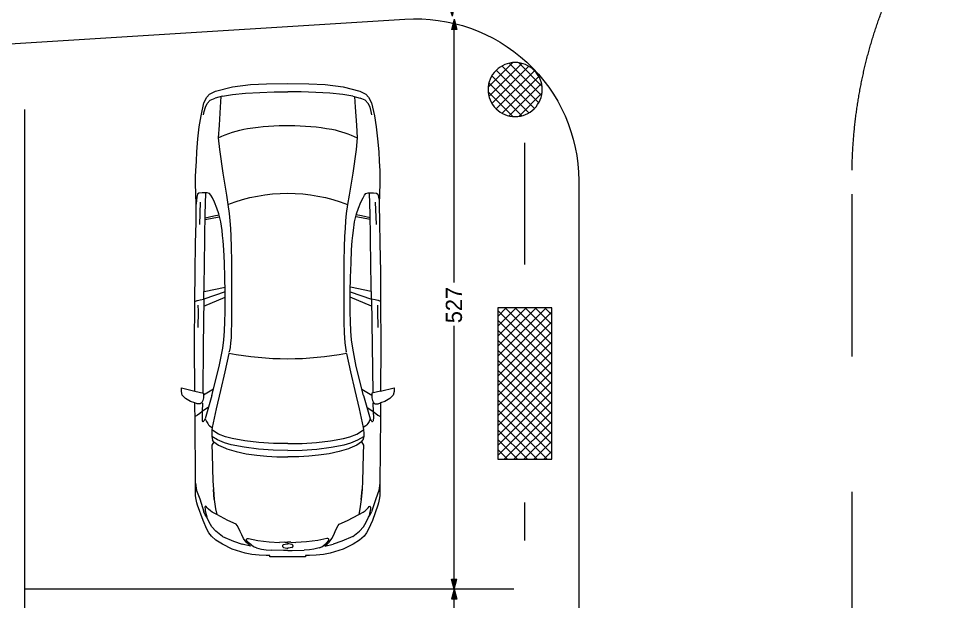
# Model space of a CAD drawing. Header units: millimetres. Extents: x 635850 to 824661, y -5878409 to -5774454.
# Drawn here: x 692359 to 700891, y -5842779 to -5837389 of the extents above; entities that cross this region are included whole.
import ezdxf

# ---------------------------------------------------------------- set-up
doc = ezdxf.new("R2010")
doc.units = ezdxf.units.MM
doc.header["$MEASUREMENT"] = 0
doc.linetypes.add('A - Long Dashed', pattern=[2750, 1500, -1250])
for name, color, linetype, lineweight, true_color in [('A - Ndertesa 4 - 2D Drafting_Pen_No__102', 7, 'Continuous', 13, 0xcccccc), ('A - Ndertesa 4 - 2D Drafting_Pen_No__249', 7, 'Continuous', 13, 0xe8e8e8), ('A - Ndertesa 4 - 2D Drafting_Pen_No__82', 7, 'Continuous', 20, 0xaaaaaa), ('A - Ndertesa 4 - Dimensionimi Bazik_Pen_No__102', 7, 'Continuous', 13, 0xcccccc), ('A - Ndertesa 4 - Dimensionimi Bazik_Pen_No__82', 7, 'Continuous', 20, 0xaaaaaa), ('A - Ndertesa 4 - Veturat_Pen_No__102', 7, 'Continuous', 13, 0xcccccc), ('A - Ndertesa 4 - Vijat e Bodrumeve_Pen_No__82', 7, 'Continuous', 20, 0xaaaaaa)]:
    doc.layers.add(name, color=color, linetype=linetype, lineweight=lineweight, true_color=true_color)
doc.layers.add('A - Ndertesa 4 - Dimensionimi Bazik', color=7, linetype='Continuous')
doc.layers.add('A - Ndertesa 4 - Shtyllat', color=7, linetype='Continuous')
doc.layers.add('A - Ndertesa 4 - Shtyllat_Pen_No__1', color=7, linetype='Continuous', lineweight=13)
doc.layers.add('A - Ndertesa 4 - Shtyllat_Pen_No__101', color=252, linetype='Continuous', lineweight=13)
doc.styles.add('GENERATED_STYLE_1', font='GOTHIC.TTF')
doc.dimstyles.new('GENERATED_STYLE__1', dxfattribs={"dimtxt": 150, "dimasz": 91.78744, "dimexe": 0.18, "dimexo": 0.0625, "dimgap": 0, "dimtad": 0, "dimdec": 0, "dimlfac": 0.1, "dimzin": 0, "dimdsep": 46, "dimtxsty": 'GENERATED_STYLE_1', "dimblk": 'ARROWHEAD_5', "dimblk1": 'ARROWHEAD_5', "dimblk2": 'ARROWHEAD_5', "dimcen": 0.09, "dimse1": 1, "dimse2": 1, "dimclrd": 256, "dimclre": 256, "dimclrt": 256, "dimadec": 0, "dimazin": 0, "dimtfac": 1, "dimtdec": 4, "dimtmove": 0, "dimatfit": 3, "dimfxl": 0, "dimtolj": 1, "dimtzin": 0, "dimarcsym": 0})
pattern_1 = [(45, (664183.82, -5827429.525), (-45.96194, 45.96194), []), (135, (664183.82, -5827429.525), (45.96194, 45.96194), [])]

# ---------------------------------------------------------------- blocks, each defined once
blk = doc.blocks.new('Column_17', base_point=(697039, -5840763.8))
at = {"layer": 'A - Ndertesa 4 - Shtyllat_Pen_No__101', "linetype": 'Continuous', "lineweight": 13}
h = blk.add_hatch(dxfattribs=at)
h.set_pattern_fill('Concrete_Block', color=252, style=0, pattern_type=2)
h.set_pattern_definition(pattern_1)
h.paths.add_polyline_path([(696789, -5841463.8), (697289, -5841463.8), (697289, -5840063.8), (696789, -5840063.8)])
at = {"layer": 'A - Ndertesa 4 - Shtyllat_Pen_No__1', "color": 7, "linetype": 'Continuous', "lineweight": 13, "flags": 128}
blk.add_lwpolyline([(696789, -5841463.8), (697289, -5841463.8), (697289, -5840063.8), (696789, -5840063.8)], close=True, dxfattribs=at)
blk = doc.blocks.new('Car 05 25_3')
at = {"layer": 'A - Ndertesa 4 - Veturat_Pen_No__102', "color": 254, "linetype": 'Continuous', "lineweight": 13, "true_color": 0xcccccc}
for p, q in [((1129.9, 858.5), (1120.7, 838.2)), ((1957.8, 858.1), (1977.2, 777.4)), ((2075.3, 835.7), (2067.9, 857.7)), ((2182.3, 834.1), (2193.2, 856.5)), ((-626.6, 772.5), (-664.9, 761)), ((-594.9, 778.5), (-626.6, 772.5)), ((124.6, 791.4), (129, 820.5)), ((125.7, 743.9), (124.6, 791.4)), ((129, 820.5), (138.9, 832.4)), ((138.9, 832.4), (165.2, 840.3)), ((165.2, 840.3), (194.7, 844.3)), ((194.7, 844.3), (230.8, 845.5)), ((210.9, 809.2), (418.1, 816.2)), ((813.6, 769.3), (522, 764.7)), ((1108.6, 774), (813.6, 769.3)), ((1036.3, 772.8), (996.5, 578.8)), ((1042, 578), (1107.6, 774)), ((1173.3, 774.9), (1090.3, 577.9)), ((1115.1, 808.9), (1108.6, 774)), ((1108.6, 774), (1537.6, 780)), ((1119.5, 833.3), (1115.1, 808.9)), ((1120.2, 836.3), (1119.5, 833.3)), ((1120.7, 838.2), (1120.2, 836.3)), ((1162.6, 830.5), (1220.1, 829.1)), ((1220.1, 829.1), (1369.7, 831.5)), ((1537.6, 780), (1975, 786.1)), ((1939.2, 686.2), (1995.9, 777.4)), ((1977.2, 777.4), (2019.6, 777.4)), ((2019.6, 777.4), (2044.5, 783.1)), ((2044.5, 783.1), (2063.4, 792.3)), ((2063.4, 792.3), (2070.4, 799.9)), ((2068.7, 787.7), (2065.4, 794.5)), ((2068.7, 787.7), (2148, 790.5)), ((2070.4, 799.9), (2075.2, 809.4)), ((2075.2, 809.4), (2075.3, 835.7)), ((2106.5, 732.2), (2148, 790.5)), ((2148, 790.5), (2166.8, 813.8)), ((2148, 790.5), (2205.6, 792.2)), ((2166.8, 813.8), (2182.3, 834.1)), ((2205.6, 792.2), (2227.2, 791)), ((2226.6, 769.9), (2213.5, 763)), ((2234.4, 774), (2226.6, 769.9)), ((2227.2, 791), (2232.6, 790)), ((2232.6, 790), (2237.9, 787.3)), ((2238.5, 776.9), (2234.4, 774)), ((2240.8, 784), (2237.9, 787.3)), ((2238.5, 776.9), (2240.9, 780.5)), ((2240.9, 780.5), (2240.8, 784)), ((2808, 852.6), (2876.9, 843.3)), ((2876.9, 843.3), (2954.2, 813.7)), ((2904.1, 832.9), (2905.1, 832.8)), ((2954.2, 813.7), (3075.8, 774.7)), ((3100.5, 763.1), (3075.8, 774.7)), ((-729.4, 716.4), (-750.6, 669.8)), ((-701.1, 743.3), (-729.4, 716.4)), ((-664.9, 761), (-701.1, 743.3)), ((327.4, 761.9), (125.4, 756.5)), ((132.4, 722.8), (125.7, 743.9)), ((146.7, 710.6), (132.4, 722.8)), ((171.3, 696.6), (146.7, 710.6)), ((212.6, 676.5), (171.3, 696.6)), ((522, 764.7), (327.4, 761.9)), ((339.1, 683.1), (329.6, 633.9)), ((355.3, 762.3), (339.1, 683.1)), ((357.2, 683.4), (346.8, 629.5)), ((373.4, 762.6), (357.2, 683.4)), ((2000.4, 701.6), (1730.4, 633.8)), ((2000.4, 701.6), (2213.5, 763)), ((2122, 660), (2293.8, 697.7)), ((2213.5, 763), (2238.3, 752.2)), ((2238.3, 752.2), (2258.5, 739.7)), ((2258.5, 739.7), (2269, 731.1)), ((2269, 731.1), (2278.8, 722)), ((2278.8, 722), (2293.8, 697.7)), ((2293.8, 697.7), (2317.2, 700.7)), ((2293.8, 697.6), (2293.8, 697.7)), ((2317.2, 700.7), (2345.7, 702.7)), ((2355.1, 639.9), (2317.2, 700.7)), ((2345.7, 702.7), (2378.9, 702)), ((2410.1, 649.1), (2378.9, 702)), ((2378.9, 702), (2410.6, 694.2)), ((2410.6, 694.2), (2410.6, 694.2)), ((2428.7, 681.7), (2410.6, 694.2)), ((2428.7, 681.7), (2457.3, 700)), ((2457.3, 700), (2535.5, 698)), ((2535.4, 698), (2673.2, 695.5)), ((2535.5, 698), (2535.5, 698)), ((2673.2, 695.5), (2787.2, 691.5)), ((2787.2, 691.5), (2868.4, 687.2)), ((2868.4, 687.2), (2959.7, 679)), ((2959.7, 679), (2868.4, 687.2)), ((3022.5, 758.3), (3023.7, 762.5)), ((3024.5, 753.7), (3022.5, 758.3)), ((3023.7, 762.5), (3034.6, 765.1)), ((3037.9, 743.5), (3024.5, 753.7)), ((3034.6, 765.1), (3046.9, 763.8)), ((3050.6, 730.7), (3037.9, 743.5)), ((3046.9, 763.8), (3060.9, 762.9)), ((3064.5, 714.6), (3050.6, 730.7)), ((3060.9, 762.9), (3089.9, 757.4)), ((3077, 697.8), (3064.5, 714.6)), ((3100, 656.6), (3077, 697.8)), ((3089.9, 757.4), (3108.4, 751.4)), ((3114.1, 753.3), (3100.5, 763.1)), ((3108.4, 751.4), (3122.9, 746.4)), ((3122.9, 746.4), (3114.1, 753.3)), ((3170.1, 726.6), (3122.9, 746.4)), ((3211.7, 701), (3170.1, 726.6)), ((3254.3, 663.2), (3211.7, 701)), ((-768.3, 602.3), (-782.8, 510)), ((-768.3, 602.3), (-750.6, 669.8)), ((-764.3, 617.3), (-665.7, 624)), ((-665.7, 624), (-500.9, 634.2)), ((-500.9, 634.2), (-383, 642)), ((-383, 642), (-274.2, 631.3)), ((-274.2, 631.3), (-56.4, 600.5)), ((-56.4, 600.5), (145.9, 566.6)), ((266.3, 654.6), (212.6, 676.5)), ((319.5, 636.4), (266.3, 654.6)), ((392.7, 617.8), (319.5, 636.4)), ((474.8, 607.1), (392.7, 617.8)), ((521.3, 601.6), (474.8, 607.1)), ((570, 596.8), (521.3, 601.6)), ((1562, 600.6), (1483.9, 590.1)), ((1730.4, 633.8), (1562, 600.6)), ((1779.6, 581.8), (1952.8, 621.3)), ((1952.8, 621.3), (2122, 660)), ((2379.8, 575.4), (2355.1, 639.9)), ((2436, 583.2), (2410.1, 649.1)), ((2428.8, 681.7), (2428.7, 681.7)), ((2428.8, 681.7), (2456.7, 639.8)), ((2456.7, 639.8), (2487.2, 574.3)), ((2959.7, 679), (3047.2, 666.2)), ((3047.2, 666.2), (3100, 656.6)), ((3152.9, 553.9), (3100, 656.6)), ((3301.9, 602.8), (3254.3, 663.2)), ((3301.9, 602.8), (3346, 501.4)), ((145.9, 566.6), (233.3, 552.3)), ((233.3, 552.3), (315.3, 541.4)), ((315.3, 541.4), (384.3, 535.1)), ((384.3, 535.1), (454.2, 530.4)), ((454.2, 530.4), (526.2, 526.3)), ((526.2, 526.3), (627.7, 521.8)), ((652.6, 591), (570, 596.8)), ((627.7, 521.8), (756.8, 518.1)), ((772.8, 585), (652.6, 591)), ((756.8, 518.1), (1322.6, 518.1)), ((907.3, 580.3), (772.8, 585)), ((1042, 578), (907.3, 580.3)), ((1227.8, 577.5), (1042, 578)), ((1316.1, 580.5), (1227.8, 577.5)), ((1403, 584.4), (1316.1, 580.5)), ((1322.6, 518.1), (1420.5, 521.7)), ((1483.9, 590.1), (1403, 584.4)), ((1420.5, 521.7), (1466.6, 524)), ((1466.6, 524), (1510.9, 527.6)), ((1510.9, 527.6), (1554.3, 533.1)), ((1554.3, 533.1), (1596.8, 541)), ((1597.3, 541.2), (1596.7, 540.9)), ((1610.7, 544.1), (1779.6, 581.8)), ((2397.3, 514.3), (2379.8, 575.4)), ((2419.3, 395.7), (2397.3, 514.3)), ((2453.6, 521.6), (2436, 583.2)), ((2477.6, 401.1), (2453.6, 521.6)), ((2487.2, 574.3), (2491.8, 562)), ((2491.8, 562), (2517.9, 477)), ((3189.6, 475.6), (3152.9, 553.9)), ((-782.8, 510), (-794.5, 390.6)), ((2517.9, 477), (2537.5, 384.1)), ((3199.4, 466.8), (3189.6, 475.6)), ((3220.7, 454.4), (3199.4, 466.8)), ((3256.1, 439.2), (3220.7, 454.4)), ((3288.4, 425.1), (3256.1, 439.2)), ((3346, 501.4), (3374.3, 419.6)), ((-794.5, 390.6), (-802.4, 258.7)), ((2433.7, 266.1), (2419.3, 395.7)), ((2493.9, 269.1), (2477.6, 401.1)), ((2537.5, 384.1), (2551.5, 285.6)), ((3319.4, 408.4), (3288.4, 425.1)), ((3353.5, 384.3), (3319.4, 408.4)), ((3321.2, 370.5), (3321, 362.1)), ((3321, 362.1), (3338.3, 276.9)), ((3324.7, 377.3), (3321.2, 370.5)), ((3328.3, 379.6), (3324.7, 377.3)), ((3338.5, 379.5), (3328.3, 379.6)), ((3363.6, 357.8), (3338.5, 379.5)), ((3377.2, 360), (3353.5, 384.3)), ((3396.7, 315.8), (3363.6, 357.8)), ((3391.1, 344.2), (3374.3, 419.6)), ((3391.1, 344.2), (3377.2, 360)), ((-802.4, 258.7), (-806.8, 124.9)), ((2441.6, 132), (2433.7, 266.1)), ((2503.1, 133.2), (2493.9, 269.1)), ((2551.5, 285.6), (2559.7, 193.7)), ((3338.3, 276.9), (3351.9, 172.7)), ((3408.1, 289.4), (3396.7, 315.8)), ((3408.1, 289.4), (3413.8, 267.3)), ((3413.8, 267.3), (3418.5, 242.9)), ((2559.7, 193.7), (2564.4, 101.2)), ((3351.9, 172.7), (3358.3, 75.9)), ((3418.5, 242.9), (3424, 200.7)), ((3424, 200.7), (3427.7, 152)), ((-806.8, 124.9), (-808, 0)), ((2444, 0), (2441.6, 132)), ((2506, 0), (2503.1, 133.2)), ((2564.4, 101.2), (2566, 0)), ((3432.4, 40), (3427.7, 152)), ((-806.8, -124.9), (-808, 0)), ((2444, 0), (2441.6, -132)), ((2564.4, -101.2), (2566, 0)), ((3354, 27.9), (3358.3, 75.9)), ((3354, 27.9), (3354, -0.8)), ((3354, -27.9), (3354, 0.8)), ((3370.9, 11.7), (3370.3, -0.8)), ((3370.9, -11.7), (3370.3, 0.8)), ((3372.5, 23.7), (3370.9, 11.7)), ((3376.3, 39), (3372.5, 23.7)), ((3382, 46.6), (3376.3, 39)), ((3386.2, 48.4), (3382, 46.6)), ((3386.2, 48.4), (3394.3, 48.4)), ((3398.5, 46.6), (3394.3, 48.4)), ((3404.2, 39), (3398.5, 46.6)), ((3404.2, 39), (3408, 23.7)), ((3408, 23.7), (3409.8, 8.1)), ((3409.8, 8.1), (3409.8, 0)), ((3431.8, 57.4), (3431.8, 56.8)), ((3432, 0), (3432.4, 40)), ((3432, 0), (3432.4, -40)), ((2506, 0), (2503.1, -133.2)), ((3351.9, -172.7), (3358.3, -75.9)), ((3354, -27.9), (3358.3, -75.9)), ((3372.5, -23.7), (3370.9, -11.7)), ((3376.3, -39), (3372.5, -23.7)), ((3382, -46.6), (3376.3, -39)), ((3386.2, -48.4), (3382, -46.6)), ((3386.2, -48.4), (3394.3, -48.4)), ((3398.5, -46.6), (3394.3, -48.4)), ((3404.2, -39), (3398.5, -46.6)), ((3404.2, -39), (3408, -23.7)), ((3408, -23.7), (3409.8, -8.1)), ((3409.8, -8.1), (3409.8, 0)), ((3432.4, -40), (3427.7, -152)), ((3431.8, -57.4), (3431.8, -56.8)), ((-802.4, -258.7), (-806.8, -124.9)), ((2441.6, -132), (2433.7, -266.1)), ((2503.1, -133.2), (2493.9, -269.1)), ((2559.7, -193.7), (2564.4, -101.2)), ((3424, -200.7), (3427.7, -152)), ((2551.5, -285.6), (2559.7, -193.7)), ((3338.3, -276.9), (3351.9, -172.7)), ((3413.8, -267.3), (3418.5, -242.9)), ((3418.5, -242.9), (3424, -200.7)), ((-794.5, -390.6), (-802.4, -258.7)), ((2433.7, -266.1), (2419.3, -395.7)), ((2493.9, -269.1), (2477.6, -401.1)), ((2537.5, -384.1), (2551.5, -285.6)), ((3321, -362.1), (3338.3, -276.9)), ((3396.7, -315.8), (3363.6, -357.8)), ((3408.1, -289.4), (3396.7, -315.8)), ((3408.1, -289.4), (3413.8, -267.3)), ((-782.8, -510), (-794.5, -390.6)), ((2419.3, -395.7), (2397.3, -514.3)), ((2477.6, -401.1), (2453.6, -521.6)), ((2517.9, -477), (2537.5, -384.1)), ((3288.4, -425.1), (3256.1, -439.2)), ((3319.4, -408.4), (3288.4, -425.1)), ((3353.5, -384.3), (3319.4, -408.4)), ((3321.2, -370.5), (3321, -362.1)), ((3324.7, -377.3), (3321.2, -370.5)), ((3328.3, -379.6), (3324.7, -377.3)), ((3338.5, -379.5), (3328.3, -379.6)), ((3363.6, -357.8), (3338.5, -379.5)), ((3346, -501.4), (3374.3, -419.6)), ((3377.2, -360), (3353.5, -384.3)), ((3391.1, -344.2), (3374.3, -419.6)), ((3391.1, -344.2), (3377.2, -360)), ((-768.3, -602.3), (-782.8, -510)), ((2491.8, -562), (2517.9, -477)), ((3189.6, -475.6), (3152.9, -553.9)), ((3199.4, -466.8), (3189.6, -475.6)), ((3220.7, -454.4), (3199.4, -466.8)), ((3256.1, -439.2), (3220.7, -454.4)), ((3301.9, -602.8), (3346, -501.4)), ((-56.4, -600.5), (145.9, -566.6)), ((145.9, -566.6), (233.3, -552.3)), ((233.3, -552.3), (315.3, -541.4)), ((315.3, -541.4), (384.3, -535.1)), ((384.3, -535.1), (454.2, -530.4)), ((454.2, -530.4), (526.2, -526.3)), ((570, -596.8), (521.3, -601.6)), ((526.2, -526.3), (627.7, -521.8)), ((652.6, -591), (570, -596.8)), ((627.7, -521.8), (756.8, -518.1)), ((772.8, -585), (652.6, -591)), ((756.8, -518.1), (1322.6, -518.1)), ((907.3, -580.3), (772.8, -585)), ((1042, -578), (907.3, -580.3)), ((1036.3, -772.8), (996.5, -578.8)), ((1227.8, -577.5), (1042, -578)), ((1042, -578), (1107.6, -774)), ((1173.3, -774.9), (1090.3, -577.9)), ((1316.1, -580.5), (1227.8, -577.5)), ((1403, -584.4), (1316.1, -580.5)), ((1322.6, -518.1), (1420.5, -521.7)), ((1483.9, -590.1), (1403, -584.4)), ((1420.5, -521.7), (1466.6, -524)), ((1466.6, -524), (1510.9, -527.6)), ((1562, -600.6), (1483.9, -590.1)), ((1510.9, -527.6), (1554.3, -533.1)), ((1554.3, -533.1), (1596.8, -541)), ((1597.3, -541.2), (1596.7, -540.9)), ((1610.7, -544.1), (1779.6, -581.8)), ((1779.6, -581.8), (1952.8, -621.3)), ((2379.8, -575.4), (2355.1, -639.9)), ((2397.3, -514.3), (2379.8, -575.4)), ((2436, -583.2), (2410.1, -649.1)), ((2453.6, -521.6), (2436, -583.2)), ((2456.7, -639.8), (2487.2, -574.3)), ((2487.2, -574.3), (2491.8, -562)), ((3152.9, -553.9), (3100, -656.6)), ((-768.3, -602.3), (-750.6, -669.8)), ((-764.3, -617.3), (-665.7, -624)), ((-729.4, -716.4), (-750.6, -669.8)), ((-665.7, -624), (-500.9, -634.2)), ((-500.9, -634.2), (-383, -642)), ((-383, -642), (-274.2, -631.3)), ((-274.2, -631.3), (-56.4, -600.5)), ((212.6, -676.5), (171.3, -696.6)), ((266.3, -654.6), (212.6, -676.5)), ((319.5, -636.4), (266.3, -654.6)), ((392.7, -617.8), (319.5, -636.4)), ((339.1, -683.1), (329.6, -633.9)), ((357.2, -683.4), (346.8, -629.5)), ((474.8, -607.1), (392.7, -617.8)), ((521.3, -601.6), (474.8, -607.1)), ((1730.4, -633.8), (1562, -600.6)), ((2000.4, -701.6), (1730.4, -633.8)), ((1952.8, -621.3), (2122, -660)), ((2122, -660), (2293.8, -697.7)), ((2355.1, -639.9), (2317.2, -700.7)), ((2410.1, -649.1), (2378.9, -702)), ((2428.7, -681.7), (2410.6, -694.2)), ((2428.8, -681.7), (2428.7, -681.7)), ((2428.7, -681.7), (2457.3, -700)), ((2428.8, -681.7), (2456.7, -639.8)), ((2868.4, -687.2), (2959.7, -679)), ((2959.7, -679), (2868.4, -687.2)), ((2959.7, -679), (3047.2, -666.2)), ((3047.2, -666.2), (3100, -656.6)), ((3100, -656.6), (3077, -697.8)), ((3254.3, -663.2), (3211.7, -701)), ((3301.9, -602.8), (3254.3, -663.2)), ((-701.1, -743.3), (-729.4, -716.4)), ((-664.9, -761), (-701.1, -743.3)), ((-626.6, -772.5), (-664.9, -761)), ((125.7, -743.9), (124.6, -791.4)), ((327.4, -761.9), (125.4, -756.5)), ((132.4, -722.8), (125.7, -743.9)), ((146.7, -710.6), (132.4, -722.8)), ((171.3, -696.6), (146.7, -710.6)), ((522, -764.7), (327.4, -761.9)), ((355.3, -762.3), (339.1, -683.1)), ((373.4, -762.6), (357.2, -683.4)), ((813.6, -769.3), (522, -764.7)), ((1939.2, -686.2), (1995.9, -777.4)), ((2000.4, -701.6), (2213.5, -763)), ((2106.5, -732.2), (2148, -790.5)), ((2213.5, -763), (2238.3, -752.2)), ((2226.6, -769.9), (2213.5, -763)), ((2238.3, -752.2), (2258.5, -739.7)), ((2258.5, -739.7), (2269, -731.1)), ((2269, -731.1), (2278.8, -722)), ((2278.8, -722), (2293.8, -697.7)), ((2293.8, -697.6), (2293.8, -697.7)), ((2293.8, -697.7), (2317.2, -700.7)), ((2317.2, -700.7), (2345.7, -702.7)), ((2345.7, -702.7), (2378.9, -702)), ((2378.9, -702), (2410.6, -694.2)), ((2410.6, -694.2), (2410.6, -694.2)), ((2457.3, -700), (2535.5, -698)), ((2535.4, -698), (2673.2, -695.5)), ((2535.5, -698), (2535.5, -698)), ((2673.2, -695.5), (2787.2, -691.5)), ((2787.2, -691.5), (2868.4, -687.2)), ((3024.5, -753.7), (3022.5, -758.3)), ((3022.5, -758.3), (3023.7, -762.5)), ((3023.7, -762.5), (3034.6, -765.1)), ((3037.9, -743.5), (3024.5, -753.7)), ((3034.6, -765.1), (3046.9, -763.8)), ((3050.6, -730.7), (3037.9, -743.5)), ((3046.9, -763.8), (3060.9, -762.9)), ((3064.5, -714.6), (3050.6, -730.7)), ((3060.9, -762.9), (3089.9, -757.4)), ((3077, -697.8), (3064.5, -714.6)), ((3100.5, -763.1), (3075.8, -774.7)), ((3089.9, -757.4), (3108.4, -751.4)), ((3114.1, -753.3), (3100.5, -763.1)), ((3108.4, -751.4), (3122.9, -746.4)), ((3122.9, -746.4), (3114.1, -753.3)), ((3170.1, -726.6), (3122.9, -746.4)), ((3211.7, -701), (3170.1, -726.6)), ((-594.9, -778.5), (-626.6, -772.5)), ((124.6, -791.4), (129, -820.5)), ((129, -820.5), (138.9, -832.4)), ((138.9, -832.4), (165.2, -840.3)), ((165.2, -840.3), (194.7, -844.3)), ((194.7, -844.3), (230.8, -845.5)), ((210.9, -809.2), (418.1, -816.2)), ((1108.6, -774), (813.6, -769.3)), ((1108.6, -774), (1537.6, -780)), ((1115.1, -808.9), (1108.6, -774)), ((1119.5, -833.3), (1115.1, -808.9)), ((1120.2, -836.3), (1119.5, -833.3)), ((1120.7, -838.2), (1120.2, -836.3)), ((1129.9, -858.5), (1120.7, -838.2)), ((1162.6, -830.5), (1220.1, -829.1)), ((1220.1, -829.1), (1369.7, -831.5)), ((1537.6, -780), (1975, -786.1)), ((1957.8, -858.1), (1977.2, -777.4)), ((1977.2, -777.4), (2019.6, -777.4)), ((2019.6, -777.4), (2044.5, -783.1)), ((2044.5, -783.1), (2063.4, -792.3)), ((2063.4, -792.3), (2070.4, -799.9)), ((2068.7, -787.7), (2065.4, -794.5)), ((2075.3, -835.7), (2067.9, -857.7)), ((2068.7, -787.7), (2148, -790.5)), ((2070.4, -799.9), (2075.2, -809.4)), ((2075.2, -809.4), (2075.3, -835.7)), ((2148, -790.5), (2166.8, -813.8)), ((2148, -790.5), (2205.6, -792.2)), ((2166.8, -813.8), (2182.3, -834.1)), ((2182.3, -834.1), (2193.2, -856.5)), ((2205.6, -792.2), (2227.2, -791)), ((2234.4, -774), (2226.6, -769.9)), ((2227.2, -791), (2232.6, -790)), ((2232.6, -790), (2237.9, -787.3)), ((2238.5, -776.9), (2234.4, -774)), ((2240.8, -784), (2237.9, -787.3)), ((2238.5, -776.9), (2240.9, -780.5)), ((2240.9, -780.5), (2240.8, -784)), ((2808, -852.6), (2876.9, -843.3)), ((2876.9, -843.3), (2954.2, -813.7)), ((2954.2, -813.7), (3075.8, -774.7))]:
    blk.add_line(p, q, dxfattribs=at)
at = {"layer": 'A - Ndertesa 4 - Veturat_Pen_No__102', "color": 254, "linetype": 'Continuous', "lineweight": 13, "true_color": 0xcccccc, "flags": 128}
blk.add_lwpolyline([(-483.1, -817.3), (-372.3, -830.2), (-251.8, -841), (-168.2, -844.6), (-78.4, -850.6), (-24, -852.3), (40.3, -852.3), (230.8, -845.5), (400, -847.6), (590.7, -851.7), (856.5, -856.2), (1129.9, -858.5), (1536.1, -860.4), (1957.8, -858.1), (1928.9, -983.2), (1961.1, -983.2), (1996.9, -974.9), (2026.9, -945), (2054.6, -897.6), (2067.9, -857.7), (2119.9, -857.4), (2193.2, -856.5), (2808, -852.6), (2855.7, -852.6), (2891.4, -852.5), (2922.5, -852), (2945.2, -849.4), (2989.6, -839.6), (3013.6, -833.1), (3154.3, -782.6), (3235.9, -747.6), (3269.1, -728.3), (3298.6, -705.6), (3337.3, -663.4), (3374.5, -603.6), (3418.4, -512.7), (3457.5, -393.1), (3468.3, -330.9), (3474.5, -263.7), (3478.3, -199.9), (3479.4, -164.9), (3489.5, -164.9), (3489.5, 164.9), (3479.4, 164.9), (3478.3, 199.9), (3474.5, 263.7), (3468.3, 330.9), (3457.5, 393.1), (3418.4, 512.7), (3374.5, 603.6), (3337.3, 663.4), (3298.6, 705.6), (3269.1, 728.3), (3235.9, 747.6), (3154.3, 782.6), (3013.6, 833.1), (2989.6, 839.6), (2945.2, 849.4), (2922.5, 852), (2891.4, 852.5), (2855.7, 852.6), (2808, 852.6), (2193.2, 856.5), (2119.9, 857.4), (2067.9, 857.7), (2054.6, 897.6), (2026.9, 945), (1996.9, 974.9), (1961.1, 983.2), (1928.9, 983.2), (1957.8, 858.1), (1536.1, 860.4), (1129.9, 858.5), (856.5, 856.2), (590.7, 851.7), (400, 847.6), (230.8, 845.5), (40.3, 852.3), (-24, 852.3), (-78.4, 850.6), (-168.2, 844.6), (-251.8, 841), (-372.3, 830.2), (-483.1, 817.3), (-585.2, 801), (-706.3, 775.8), (-757.7, 747), (-784.8, 721.8), (-815, 667.8), (-855.1, 511), (-874.7, 345), (-882.9, 194.7), (-885.4, 0), (-882.9, -194.7), (-874.7, -345), (-855.1, -511), (-815, -667.8), (-784.8, -721.8), (-757.7, -747), (-706.3, -775.8), (-585.2, -801)], close=True, dxfattribs=at)
at = {"layer": 'A - Ndertesa 4 - Veturat_Pen_No__102', "color": 254, "linetype": 'Continuous', "lineweight": 13, "true_color": 0xcccccc}
for centre, radius, start, end in [((492.9, 217.7), 973.2, 154.15445, 170.91173), ((1649.8, 0), 1520.4, 158.69921, 201.30079), ((-1245.2, 0), 2907.3, 349.2142, 10.7858), ((1856.4, -1.7), 2354, 170.8804, 189.92229), ((492.9, -217.7), 973.2, 191.23053, 205.84555)]:
    blk.add_arc(centre, radius, start, end, dxfattribs=at)
blk = doc.blocks.new('*D1494', base_point=(664183.8, -5827429.5))
at = {"layer": 'A - Ndertesa 4 - Dimensionimi Bazik_Pen_No__102', "linetype": 'Continuous', "lineweight": 13, "true_color": 0xcccccc}
for points in [[(696385.5, -5842663.8), (696410.5, -5842570.5), (696360.5, -5842570.5)], [(696385.5, -5842663.8), (696360.5, -5842757.1), (696410.5, -5842757.1)], [(696385.5, -5845263.8), (696410.5, -5845170.5), (696360.5, -5845170.5)], [(696385.5, -5845263.8), (696360.5, -5845357.1), (696410.5, -5845357.1)]]:
    blk.add_hatch(color=254, dxfattribs=at).paths.add_polyline_path(points)
at = {"layer": 'A - Ndertesa 4 - Dimensionimi Bazik_Pen_No__102', "color": 254, "linetype": 'Continuous', "lineweight": 13, "true_color": 0xcccccc}
for p, q in [((696385.5, -5842663.8), (696360.5, -5842757.1)), ((696385.5, -5842663.8), (696410.5, -5842757.1)), ((696410.5, -5842757.1), (696360.5, -5842757.1)), ((696385.5, -5843764), (696385.5, -5842757.1)), ((696385.5, -5845170.5), (696385.5, -5844163.6)), ((696360.5, -5845170.5), (696410.5, -5845170.5)), ((696385.5, -5845263.8), (696360.5, -5845170.5)), ((696385.5, -5845263.8), (696410.5, -5845170.5))]:
    blk.add_line(p, q, dxfattribs=at)
at = {"layer": 'A - Ndertesa 4 - Dimensionimi Bazik_Pen_No__82', "color": 253, "lineweight": 20, "true_color": 0xaaaaaa, "insert": (696460.5, -5844139.6), "char_height": 150, "attachment_point": 7, "rotation": 90, "style": 'GENERATED_STYLE_1'}
blk.add_mtext('\\A1;{\\pql;\\fCentury Gothic|b0|i0|c0|p34;260}', dxfattribs=at)
blk = doc.blocks.new('ARROWHEAD_5')
at = {"linetype": 'Continuous', "lineweight": 0}
blk.add_hatch(color=0, dxfattribs=at).paths.add_polyline_path([(-1, 0.2679), (0, 0), (-1, -0.2679)])
at = {"color": 0, "linetype": 'Continuous', "lineweight": 0}
blk.add_line((0, 0), (-1, 0), dxfattribs=at)
blk = doc.blocks.new('*D1495', base_point=(664183.8, -5827429.5))
at = {"layer": 'A - Ndertesa 4 - Dimensionimi Bazik_Pen_No__102', "linetype": 'Continuous', "lineweight": 13, "true_color": 0xcccccc}
for points in [[(696385.5, -5837396.6), (696360.5, -5837489.9), (696410.5, -5837489.9)], [(696385.5, -5842663.8), (696410.5, -5842570.5), (696360.5, -5842570.5)], [(696385.5, -5842663.8), (696360.5, -5842757.1), (696410.5, -5842757.1)]]:
    blk.add_hatch(color=254, dxfattribs=at).paths.add_polyline_path(points)
at = {"layer": 'A - Ndertesa 4 - Dimensionimi Bazik_Pen_No__102', "color": 254, "linetype": 'Continuous', "lineweight": 13, "true_color": 0xcccccc}
for p, q in [((696385.5, -5837396.6), (696360.5, -5837489.9)), ((696385.5, -5837396.6), (696410.5, -5837489.9)), ((696410.5, -5837489.9), (696360.5, -5837489.9)), ((696385.5, -5839830.4), (696385.5, -5837489.9)), ((696385.5, -5842570.5), (696385.5, -5840230)), ((696360.5, -5842570.5), (696410.5, -5842570.5)), ((696385.5, -5842663.8), (696360.5, -5842570.5)), ((696385.5, -5842663.8), (696410.5, -5842570.5))]:
    blk.add_line(p, q, dxfattribs=at)
at = {"layer": 'A - Ndertesa 4 - Dimensionimi Bazik_Pen_No__82', "color": 253, "lineweight": 20, "true_color": 0xaaaaaa, "insert": (696460.5, -5840206), "char_height": 150, "attachment_point": 7, "rotation": 90, "style": 'GENERATED_STYLE_1'}
blk.add_mtext('\\A1;{\\pql;\\fCentury Gothic|b0|i0|c0|p34;527}', dxfattribs=at)
blk = doc.blocks.new('*D1513', base_point=(664183.8, -5827429.5))
at = {"layer": 'A - Ndertesa 4 - Dimensionimi Bazik_Pen_No__102', "linetype": 'Continuous', "lineweight": 13, "true_color": 0xcccccc}
for points in [[(696058.2, -5832377.2), (696039.1, -5832471.9), (696089, -5832468.8)], [(696369.8, -5837369.2), (696388.9, -5837274.6), (696339, -5837277.7)]]:
    blk.add_hatch(color=254, dxfattribs=at).paths.add_polyline_path(points)
at = {"layer": 'A - Ndertesa 4 - Dimensionimi Bazik_Pen_No__102', "color": 254, "linetype": 'Continuous', "lineweight": 13, "true_color": 0xcccccc}
for p, q in [((696058.2, -5832377.2), (696039.1, -5832471.9)), ((696058.2, -5832377.2), (696089, -5832468.8)), ((696089, -5832468.8), (696039.1, -5832471.9)), ((696201.5, -5834673.8), (696064, -5832470.4)), ((696364, -5837276.1), (696226.4, -5835072.7)), ((696339, -5837277.7), (696388.9, -5837274.6)), ((696369.8, -5837369.2), (696339, -5837277.7)), ((696369.8, -5837369.2), (696388.9, -5837274.6))]:
    blk.add_line(p, q, dxfattribs=at)
at = {"layer": 'A - Ndertesa 4 - Dimensionimi Bazik_Pen_No__82', "color": 253, "lineweight": 20, "true_color": 0xaaaaaa, "insert": (696128.2, -5834702.5), "char_height": 150, "attachment_point": 7, "rotation": 273.57164, "style": 'GENERATED_STYLE_1'}
blk.add_mtext('\\A1;{\\pql;\\fCentury Gothic|b0|i0|c0|p34;500}', dxfattribs=at)
blk = doc.blocks.new('*D1514', base_point=(664183.8, -5827429.5))
at = {"layer": 'A - Ndertesa 4 - Dimensionimi Bazik_Pen_No__102', "linetype": 'Continuous', "lineweight": 13, "true_color": 0xcccccc}
for points in [[(675493.3, -5833660.9), (675474.2, -5833755.5), (675524.1, -5833752.4)], [(675804.8, -5838651.4), (675824, -5838556.7), (675774.1, -5838559.8)]]:
    blk.add_hatch(color=254, dxfattribs=at).paths.add_polyline_path(points)
at = {"layer": 'A - Ndertesa 4 - Dimensionimi Bazik_Pen_No__102', "color": 254, "linetype": 'Continuous', "lineweight": 13, "true_color": 0xcccccc}
for p, q in [((675493.3, -5833660.9), (675474.2, -5833755.5)), ((675493.3, -5833660.9), (675524.1, -5833752.4)), ((675524.1, -5833752.4), (675474.2, -5833755.5)), ((675636.6, -5835956.7), (675499.1, -5833754)), ((675799, -5838558.3), (675661.5, -5836355.5)), ((675774.1, -5838559.8), (675824, -5838556.7)), ((675804.8, -5838651.4), (675774.1, -5838559.8)), ((675804.8, -5838651.4), (675824, -5838556.7))]:
    blk.add_line(p, q, dxfattribs=at)
at = {"layer": 'A - Ndertesa 4 - Dimensionimi Bazik_Pen_No__82', "color": 253, "lineweight": 20, "true_color": 0xaaaaaa, "insert": (675563.3, -5835985.4), "char_height": 150, "attachment_point": 7, "rotation": 273.57164, "style": 'GENERATED_STYLE_1'}
blk.add_mtext('\\A1;{\\pql;\\fCentury Gothic|b0|i0|c0|p34;500}', dxfattribs=at)
blk = doc.blocks.new('*D1515', base_point=(664183.8, -5827429.5))
at = {"layer": 'A - Ndertesa 4 - Dimensionimi Bazik_Pen_No__102', "linetype": 'Continuous', "lineweight": 13, "true_color": 0xcccccc}
for points in [[(685549.5, -5833033.2), (685530.4, -5833127.8), (685580.3, -5833124.7)], [(685861.1, -5838024.5), (685880.2, -5837929.8), (685830.3, -5837932.9)]]:
    blk.add_hatch(color=254, dxfattribs=at).paths.add_polyline_path(points)
at = {"layer": 'A - Ndertesa 4 - Dimensionimi Bazik_Pen_No__102', "color": 254, "linetype": 'Continuous', "lineweight": 13, "true_color": 0xcccccc}
for p, q in [((685549.5, -5833033.2), (685530.4, -5833127.8)), ((685549.5, -5833033.2), (685580.3, -5833124.7)), ((685580.3, -5833124.7), (685530.4, -5833127.8)), ((685692.9, -5835329.4), (685555.3, -5833126.3)), ((685855.3, -5837931.3), (685717.8, -5835728.2)), ((685830.3, -5837932.9), (685880.2, -5837929.8)), ((685861.1, -5838024.5), (685830.3, -5837932.9)), ((685861.1, -5838024.5), (685880.2, -5837929.8))]:
    blk.add_line(p, q, dxfattribs=at)
at = {"layer": 'A - Ndertesa 4 - Dimensionimi Bazik_Pen_No__82', "color": 253, "lineweight": 20, "true_color": 0xaaaaaa, "insert": (685619.5, -5835358.1), "char_height": 150, "attachment_point": 7, "rotation": 273.57164, "style": 'GENERATED_STYLE_1'}
blk.add_mtext('\\A1;{\\pql;\\fCentury Gothic|b0|i0|c0|p34;500}', dxfattribs=at)
blk = doc.blocks.new('Column_507', base_point=(696949.8, -5838046.4))
at = {"layer": 'A - Ndertesa 4 - Shtyllat_Pen_No__101', "linetype": 'Continuous', "lineweight": 13}
h = blk.add_hatch(dxfattribs=at)
h.set_pattern_fill('Concrete_Block', color=252, style=0, pattern_type=2)
h.set_pattern_definition(pattern_1)
h.paths.add_polyline_path([(696949.8, -5838296.4, 0.414214), (697199.8, -5838046.4, 0.414214), (696949.8, -5837796.4, 0.414214), (696699.8, -5838046.4, 0.414214)])
at = {"layer": 'A - Ndertesa 4 - Shtyllat_Pen_No__1', "color": 7, "linetype": 'Continuous', "lineweight": 13, "flags": 128}
blk.add_lwpolyline([(696949.8, -5838296.4, 0.414214), (697199.8, -5838046.4, 0.414214), (696949.8, -5837796.4, 0.414214), (696699.8, -5838046.4, 0.414214)], format="xyb", close=True, dxfattribs=at)

msp = doc.modelspace()

# ---------------------------------------------------------------- linework, layer by layer
at = {"layer": 'A - Ndertesa 4 - 2D Drafting_Pen_No__102', "color": 254, "linetype": 'Continuous', "lineweight": 13, "true_color": 0xcccccc, "flags": 128}
msp.add_lwpolyline([(697039, -5842215.4), (697039, -5841863.8)], dxfattribs=at)
at = {"layer": 'A - Ndertesa 4 - 2D Drafting_Pen_No__249', "color": 254, "linetype": 'A - Long Dashed', "lineweight": 13, "true_color": 0xe8e8e8, "flags": 128}
for points in [[(700064, -5838790.9, -0.396071), (704220.3, -5834486.1)], [(696645, -5834958.9, -0.432592), (700064, -5838066.1)]]:
    msp.add_lwpolyline(points, format="xyb", dxfattribs=at)
msp.add_lwpolyline([(700064, -5851514.7), (700064, -5838066.1)], dxfattribs=at)
at = {"layer": 'A - Ndertesa 4 - 2D Drafting_Pen_No__82', "color": 253, "linetype": 'Continuous', "lineweight": 20, "true_color": 0xaaaaaa, "flags": 128}
for points in [[(692419, -5849863.8), (692419, -5838231.2)], [(697039, -5839663.8), (697039, -5838539.8)], [(696939, -5842663.8), (692419, -5842663.8)]]:
    msp.add_lwpolyline(points, dxfattribs=at)
at = {"layer": 'A - Ndertesa 4 - Vijat e Bodrumeve_Pen_No__82', "color": 253, "linetype": 'Continuous', "lineweight": 20, "true_color": 0xaaaaaa, "flags": 128}
msp.add_lwpolyline([(695931.7, -5837396.6, -0.432592), (697539, -5838887.1), (697539, -5850063.8, -0.414214), (697339, -5850263.8), (673321.6, -5850263.8, 0.086343), (673022.3, -5850315.9, -0.081534), (672739.8, -5850367.8), (672339.8, -5850367.8)], format="xyb", dxfattribs=at)
msp.add_lwpolyline([(672339.8, -5838867.4), (695931.7, -5837396.6)], dxfattribs=at)

# ---------------------------------------------------------------- block references
at = {"layer": 'A - Ndertesa 4 - Shtyllat', "color": 7, "lineweight": 13}
for name, p in [('Column_507', (696949.8, -5838046.4)), ('Column_17', (697039, -5840763.8))]:
    msp.add_blockref(name, p, dxfattribs=at)
at = {"layer": 'A - Ndertesa 4 - Veturat_Pen_No__102', "color": 254, "linetype": 'Continuous', "lineweight": 13, "true_color": 0xcccccc, "xscale": -1, "zscale": 1000, "rotation": 90}
msp.add_blockref('Car 05 25_3', (694847.7, -5838875.3), dxfattribs=at)

# ---------------------------------------------------------------- dimensions: what is measured, and where the dimension line sits
at = {"layer": 'A - Ndertesa 4 - Dimensionimi Bazik', "color": 254, "linetype": 'Continuous', "lineweight": 13, "true_color": 0xcccccc}
for base, p1, p2, angle, picture, middle, turn in [((675493.3, -5833660.9), (675804.8, -5838651.4), (696747.4, -5832334.2), 93.57164, '*D1514', (675648.8, -5836151.9), 273.57164), ((685549.5, -5833033.2), (685861.1, -5838024.5), (696747.4, -5832334.2), 93.57164, '*D1515', (685705, -5835524.6), 273.57164), ((696058.2, -5832377.2), (695931.7, -5837396.6), (696747.4, -5832334.2), 93.57164, '*D1513', (696213.7, -5834869), 273.57164), ((696385.5, -5837396.6), (696939, -5842663.8), (695931.7, -5837396.6), 90, '*D1495', (696385.5, -5840034.4), 90), ((696385.5, -5842663.8), (696939, -5845263.8), (696939, -5842663.8), 90, '*D1494', (696385.5, -5843968.1), 90)]:
    dim = msp.add_linear_dim(base=base, p1=p1, p2=p2, angle=angle, dimstyle='GENERATED_STYLE__1', dxfattribs=at)
    dim.commit()
    dim.dimension.update_dxf_attribs({"geometry": picture, "text_midpoint": middle, "dimtype": 160, "text_rotation": turn})

doc.saveas('drawing.dxf')
